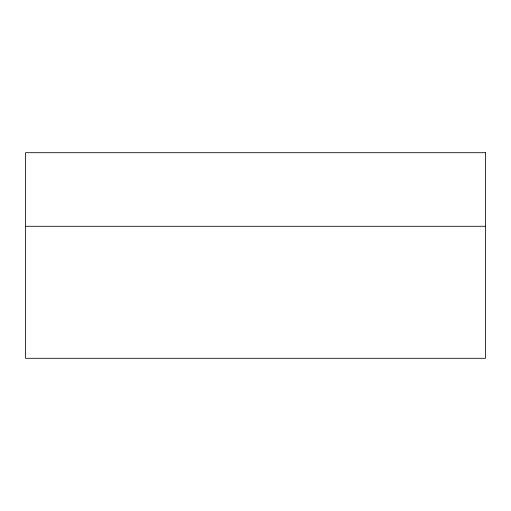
<?xml version="1.0" encoding="UTF-8"?>
<svg xmlns="http://www.w3.org/2000/svg" width="511" height="511" viewBox="0 0 511 511"><rect width="100%" height="100%" fill="white"/><g stroke="black" fill="none" stroke-linecap="round" stroke-linejoin="round"><path stroke-width="0.77" d="M25.55 226.284L485.45 226.284M485.45 152.7L25.55 152.7L25.55 358.3L485.45 358.3L485.45 152.7"/></g></svg>
